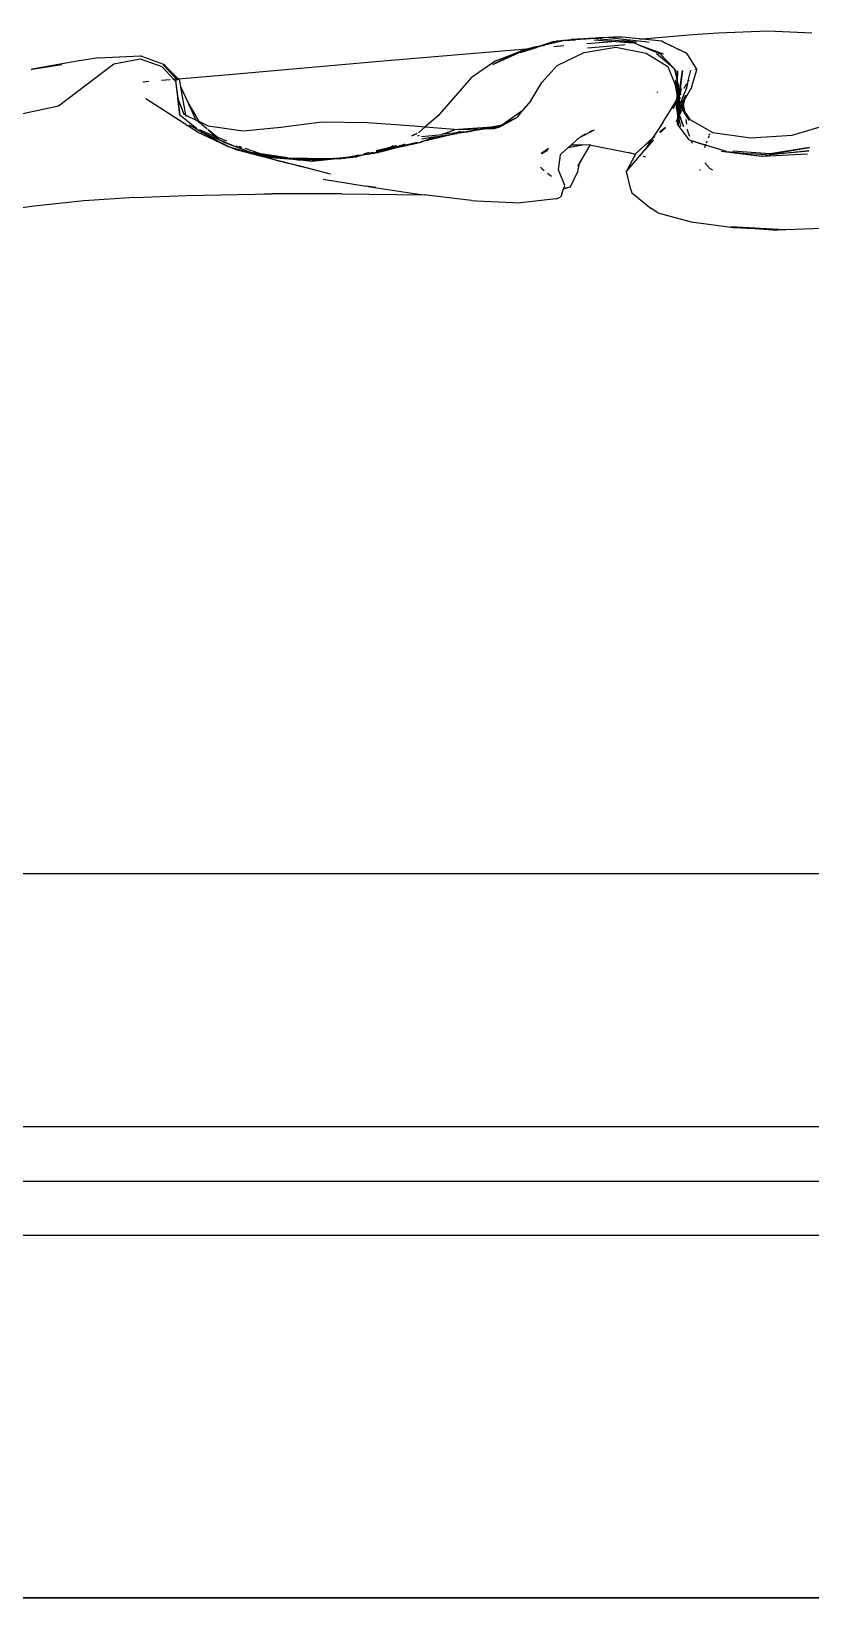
# Model space of a CAD drawing. Header units: millimetres. Extents: x -41292 to 298682, y -22072 to 33155.
# Drawn here: x 27894.8 to 28110.1, y -13589.4 to -13156.9 of the extents above; entities that cross this region are included whole.
import ezdxf

# ---------------------------------------------------------------- set-up
doc = ezdxf.new("R2010")
doc.units = ezdxf.units.MM
doc.layers.add('창호', color=4, linetype='Continuous')
doc.layers.add('틀', color=8, linetype='Continuous')

# ---------------------------------------------------------------- blocks, each defined once
blk = doc.blocks.new('rmfnasesx')
for p, q in [((55505.44, 2352.98), (55500.62, 2351.93)), ((55504.55, 2352.92), (55505.23, 2353.11)), ((55505.44, 2352.98), (55504.55, 2352.92)), ((55505.23, 2353.11), (55507.14, 2353.31)), ((55505.23, 2353.11), (55506.56, 2353.19)), ((55505.49, 2352.96), (55505.44, 2352.98)), ((55505.54, 2352.99), (55505.49, 2352.96)), ((55505.54, 2352.99), (55508.4, 2353.19)), ((55506.56, 2353.19), (55510.71, 2353.43)), ((55506.56, 2353.19), (55507.14, 2353.31)), ((55510.71, 2353.43), (55507.14, 2353.31)), ((55513.85, 2353.57), (55508.4, 2353.19)), ((55510.71, 2353.43), (55508.4, 2353.19)), ((55510.82, 2353.44), (55510.71, 2353.43)), ((55510.91, 2353.44), (55510.82, 2353.44)), ((55511.01, 2353.45), (55510.91, 2353.44)), ((55512.02, 2353.54), (55511.01, 2353.45)), ((55512.11, 2353.54), (55512.02, 2353.54)), ((55512.76, 2353.6), (55512.11, 2353.54)), ((55512.84, 2353.6), (55512.76, 2353.6)), ((55514.85, 2353.77), (55512.84, 2353.6)), ((55513.85, 2353.57), (55512.84, 2353.6)), ((55513.55, 2353.2), (55519.49, 2352.74)), ((55513.89, 2353.61), (55513.85, 2353.57)), ((55513.96, 2353.63), (55513.89, 2353.61)), ((55514.85, 2353.77), (55513.96, 2353.63)), ((55513.96, 2353.63), (55514.1, 2353.59)), ((55514.14, 2353.59), (55514.1, 2353.59)), ((55514.14, 2353.59), (55521.35, 2352.9)), ((55517.51, 2353.83), (55514.85, 2353.77)), ((55515.29, 2353.73), (55515.35, 2353.73)), ((55515.46, 2353.71), (55515.54, 2353.71)), ((55515.7, 2353.7), (55515.61, 2353.69)), ((55518.83, 2353.91), (55517.51, 2353.83)), ((55517.51, 2353.83), (55527.49, 2352.72)), ((55521.21, 2353.96), (55518.83, 2353.91)), ((55521.21, 2353.96), (55519.28, 2353.87)), ((55526.87, 2353.37), (55521.21, 2353.96)), ((55523.27, 2353.07), (55522.46, 2353)), ((55526.87, 2353.37), (55526.15, 2353.31)), ((55540.77, 2354.56), (55526.87, 2353.37)), ((55532.2, 2352.82), (55526.87, 2353.37)), ((55547.81, 2355.01), (55540.77, 2354.56)), ((55561.51, 2355.54), (55547.81, 2355.01)), ((55573.64, 2355.06), (55561.51, 2355.54)), ((55376.63, 2348.21), (55388.21, 2348.78)), ((55388.6, 2348.62), (55388.21, 2348.78)), ((55494.7, 2350.61), (55455.21, 2347.26)), ((55485.54, 2346.41), (55492.8, 2349.74)), ((55491.84, 2349.38), (55485.54, 2346.41)), ((55486.18, 2347.28), (55493.2, 2350.03)), ((55491.84, 2349.38), (55486.18, 2347.28)), ((55493.2, 2350.03), (55491.84, 2349.38)), ((55492.8, 2349.74), (55491.84, 2349.38)), ((55493.27, 2349.91), (55492.8, 2349.74)), ((55499.91, 2351.91), (55493.11, 2349.66)), ((55493.11, 2349.66), (55496.75, 2350.8)), ((55493.41, 2350.12), (55493.2, 2350.03)), ((55493.2, 2350.03), (55493.4, 2350.1)), ((55493.27, 2349.91), (55493.31, 2349.97)), ((55493.56, 2350.16), (55493.41, 2350.12)), ((55493.56, 2350.16), (55494.7, 2350.61)), ((55493.98, 2350.28), (55493.56, 2350.16)), ((55493.98, 2350.28), (55494.7, 2350.61)), ((55495.06, 2350.58), (55493.98, 2350.28)), ((55494.7, 2350.61), (55494.8, 2350.64)), ((55494.8, 2350.64), (55494.84, 2350.64)), ((55494.84, 2350.64), (55495.78, 2350.85)), ((55495.35, 2350.68), (55494.84, 2350.64)), ((55495.35, 2350.68), (55495.06, 2350.58)), ((55495.49, 2350.7), (55495.35, 2350.68)), ((55496.98, 2351.1), (55495.49, 2350.7)), ((55495.78, 2350.85), (55495.49, 2350.7)), ((55495.78, 2350.85), (55496.19, 2350.99)), ((55497.41, 2351.25), (55496.19, 2350.99)), ((55496.19, 2350.99), (55496.98, 2351.1)), ((55499.39, 2351.63), (55496.75, 2350.8)), ((55497.46, 2350.86), (55496.75, 2350.8)), ((55497.41, 2351.25), (55496.98, 2351.1)), ((55497.88, 2351.35), (55497.41, 2351.25)), ((55497.88, 2351.35), (55499.91, 2351.91)), ((55499.39, 2351.63), (55499.53, 2351.66)), ((55499.53, 2351.66), (55499.82, 2351.76)), ((55500.64, 2352.02), (55499.82, 2351.76)), ((55500.62, 2351.93), (55499.82, 2351.76)), ((55503.04, 2352.77), (55499.91, 2351.91)), ((55502.35, 2352.72), (55499.91, 2351.91)), ((55500.64, 2352.02), (55504.18, 2352.86)), ((55500.64, 2352.02), (55503.04, 2352.77)), ((55502.35, 2352.72), (55503.04, 2352.77)), ((55505.1, 2351.52), (55502.35, 2351.28)), ((55503.04, 2352.77), (55503.07, 2352.78)), ((55504.18, 2352.86), (55503.07, 2352.78)), ((55503.32, 2346.1), (55510.75, 2349.72)), ((55504.34, 2352.9), (55504.18, 2352.86)), ((55504.38, 2352.88), (55504.34, 2352.9)), ((55504.55, 2352.92), (55504.38, 2352.88)), ((55510.75, 2349.72), (55519.54, 2351.21)), ((55519.49, 2352.74), (55511.54, 2352.07)), ((55521.32, 2351.69), (55511.68, 2350.89)), ((55519.49, 2352.74), (55524.22, 2352.38)), ((55519.49, 2352.74), (55524.39, 2352.43)), ((55519.54, 2351.21), (55527.86, 2349.55)), ((55521.35, 2352.9), (55520.48, 2352.83)), ((55522.05, 2351.79), (55521.32, 2351.69)), ((55521.56, 2352.92), (55521.35, 2352.9)), ((55521.56, 2352.92), (55524.77, 2352.58)), ((55525.26, 2352.59), (55521.56, 2352.92)), ((55524.39, 2352.43), (55526.43, 2351.58)), ((55525.26, 2352.59), (55524.77, 2352.58)), ((55532.68, 2349.26), (55526.43, 2351.58)), ((55526.43, 2351.58), (55531.8, 2349.34)), ((55527.49, 2352.72), (55527.69, 2352.7)), ((55527.69, 2352.7), (55528.72, 2352.58)), ((55527.86, 2349.55), (55533.89, 2345.81)), ((55530.79, 2349.45), (55534.61, 2346.17)), ((55532.68, 2349.26), (55531.8, 2349.34)), ((55531.8, 2349.34), (55534.99, 2345.84)), ((55535.35, 2345.53), (55531.8, 2349.34)), ((55531.8, 2349.34), (55534.61, 2346.17)), ((55532.73, 2352.5), (55532.2, 2352.82)), ((55532.2, 2352.82), (55539.05, 2349.51)), ((55539.05, 2349.51), (55532.73, 2352.5)), ((55539.05, 2349.51), (55541.93, 2344.89)), ((55357.96, 2345.02), (55358.1, 2345.04)), ((55358.1, 2345.04), (55358.14, 2345.06)), ((55358.28, 2345.07), (55358.14, 2345.06)), ((55370.73, 2347.32), (55358.28, 2345.07)), ((55358.28, 2345.07), (55366.48, 2346.4)), ((55366.48, 2346.4), (55359.19, 2345.16)), ((55365.56, 2334.94), (55380.8, 2346.59)), ((55376.63, 2348.21), (55370.73, 2347.32)), ((55380.8, 2346.59), (55388.09, 2347.97)), ((55388.09, 2347.97), (55394.05, 2345.87)), ((55394.6, 2346.38), (55388.6, 2348.62)), ((55394.05, 2345.87), (55397.37, 2342.23)), ((55394.6, 2346.38), (55394.52, 2346.17)), ((55398.13, 2342.3), (55394.52, 2346.17)), ((55394.6, 2346.38), (55398.13, 2342.3)), ((55394.6, 2346.38), (55398.66, 2342.34)), ((55455.21, 2347.26), (55412.69, 2343.52)), ((55486.18, 2347.28), (55479.57, 2342.71)), ((55499.08, 2341.41), (55503.32, 2346.1)), ((55533.89, 2345.81), (55535.79, 2341.08)), ((55534.61, 2346.17), (55534.99, 2345.84)), ((55534.99, 2345.84), (55535.35, 2345.53)), ((55535.35, 2345.53), (55535.62, 2345.3)), ((55536.04, 2344.79), (55535.62, 2345.3)), ((55535.62, 2345.3), (55536.34, 2342.43)), ((55536.05, 2344.67), (55536.04, 2344.79)), ((55536.05, 2344.67), (55536.09, 2344.63)), ((55536.1, 2344.3), (55536.09, 2344.63)), ((55536.56, 2344.61), (55536.5, 2341.8)), ((55536.56, 2341.53), (55536.56, 2344.61)), ((55537.92, 2344.69), (55536.99, 2337.65)), ((55537.17, 2339.56), (55537.92, 2344.69)), ((55539.53, 2341.86), (55540.19, 2344.83)), ((55540.42, 2340.04), (55541.93, 2344.89)), ((55541.53, 2344.91), (55541.55, 2344.96)), ((55390.51, 2341.67), (55388.83, 2341.53)), ((55396.39, 2342.15), (55393.99, 2341.96)), ((55397.37, 2342.23), (55397.11, 2342.21)), ((55397.37, 2342.23), (55397.82, 2341.74)), ((55397.87, 2342.27), (55397.45, 2342.24)), ((55397.99, 2342.07), (55397.82, 2341.74)), ((55397.82, 2341.74), (55399.07, 2332.37)), ((55397.82, 2341.74), (55398.5, 2337.05)), ((55398.57, 2336.86), (55397.99, 2342.07)), ((55398.51, 2342.33), (55398.13, 2342.3)), ((55398.39, 2342.02), (55398.13, 2342.3)), ((55398.66, 2342.34), (55398.51, 2342.33)), ((55412.69, 2343.52), (55398.66, 2342.34)), ((55398.66, 2342.34), (55399.07, 2341.93)), ((55399.38, 2340.15), (55399.07, 2341.93)), ((55400.72, 2332.4), (55399.38, 2340.15)), ((55399.38, 2340.15), (55401.08, 2336.36)), ((55479.57, 2342.71), (55470.8, 2332.66)), ((55496.02, 2336.38), (55499.08, 2341.41)), ((55535.79, 2341.08), (55536.34, 2338.17)), ((55536, 2342.15), (55535.98, 2342.19)), ((55536, 2342.15), (55536.02, 2341.85)), ((55536.02, 2341.85), (55536.34, 2338.17)), ((55536.34, 2342.43), (55536.1, 2344.3)), ((55536.44, 2338.26), (55536.2, 2341.74)), ((55536.34, 2342.43), (55536.5, 2341.8)), ((55536.48, 2340.76), (55536.36, 2341.4)), ((55536.48, 2340.76), (55536.44, 2339.57)), ((55536.48, 2340.76), (55536.56, 2340.35)), ((55536.5, 2341.8), (55536.56, 2341.53)), ((55536.56, 2340.99), (55536.5, 2341.11)), ((55536.56, 2341.53), (55536.84, 2340.41)), ((55536.56, 2340.99), (55536.56, 2340.35)), ((55536.56, 2340.35), (55536.68, 2339.75)), ((55536.56, 2337.46), (55536.56, 2340.35)), ((55536.76, 2337.28), (55536.84, 2340.41)), ((55536.99, 2337.65), (55536.84, 2340.41)), ((55539.06, 2341.08), (55538.26, 2339.75)), ((55540.42, 2340.04), (55538.66, 2336.99)), ((55539.05, 2339.94), (55539.1, 2340.01)), ((55539.14, 2340.07), (55539.1, 2340.01)), ((55539.11, 2339.94), (55539.1, 2340.01)), ((55539.11, 2340.05), (55539.14, 2340.07)), ((55539.15, 2340.11), (55539.12, 2340.08)), ((55539.14, 2340.07), (55539.15, 2340.11)), ((55539.16, 2340.15), (55539.15, 2340.11)), ((55539.19, 2340.24), (55539.16, 2340.15)), ((55539.19, 2340.24), (55539.51, 2341.83)), ((55539.53, 2341.86), (55539.51, 2341.83)), ((55539.68, 2342.11), (55539.53, 2341.86)), ((55404.14, 2327.59), (55389.7, 2336.91)), ((55399.07, 2332.37), (55398.5, 2337.05)), ((55398.5, 2337.05), (55398.57, 2336.86)), ((55398.57, 2336.86), (55398.58, 2336.71)), ((55399.07, 2332.37), (55398.58, 2336.71)), ((55398.58, 2336.71), (55400.16, 2332.66)), ((55401.08, 2336.36), (55404.27, 2330.71)), ((55401.08, 2336.36), (55403.36, 2331.28)), ((55496.02, 2336.38), (55493.55, 2333.53)), ((55530.42, 2338.94), (55530.38, 2338.91)), ((55531.01, 2338.82), (55530.82, 2338.68)), ((55534.82, 2334.07), (55536.39, 2336.67)), ((55536.38, 2335.99), (55535.16, 2334.19)), ((55535.34, 2334.25), (55536.39, 2335.76)), ((55536.34, 2338.17), (55536.42, 2337.69)), ((55536.37, 2334.88), (55536.39, 2335.76)), ((55536.42, 2336.04), (55536.38, 2335.99)), ((55536.39, 2335.86), (55536.38, 2335.99)), ((55536.39, 2336.67), (55536.46, 2337.51)), ((55536.46, 2336.79), (55536.39, 2336.67)), ((55536.42, 2336.04), (55536.39, 2336.67)), ((55536.43, 2335.81), (55536.39, 2335.86)), ((55536.39, 2335.76), (55536.43, 2335.81)), ((55536.42, 2337.69), (55536.45, 2338.09)), ((55536.42, 2337.69), (55536.46, 2337.51)), ((55536.47, 2336.12), (55536.42, 2336.04)), ((55536.43, 2335.81), (55536.47, 2335.87)), ((55536.45, 2339.17), (55536.44, 2339.57)), ((55536.44, 2338.26), (55536.45, 2339.17)), ((55536.45, 2338.09), (55536.44, 2338.26)), ((55536.48, 2337.86), (55536.45, 2338.09)), ((55536.46, 2337.51), (55536.48, 2337.86)), ((55536.46, 2337.51), (55536.49, 2337.32)), ((55536.5, 2336.85), (55536.46, 2336.79)), ((55536.51, 2336.48), (55536.46, 2336.79)), ((55536.52, 2336.19), (55536.47, 2336.12)), ((55536.52, 2335.95), (55536.47, 2336.12)), ((55536.54, 2335.97), (55536.47, 2336.12)), ((55536.47, 2336.12), (55536.47, 2335.87)), ((55536.47, 2335.87), (55536.52, 2335.95)), ((55536.47, 2335.87), (55536.47, 2335.28)), ((55536.49, 2337.32), (55536.55, 2337.26)), ((55536.5, 2336.85), (55536.58, 2336.98)), ((55536.56, 2336.53), (55536.5, 2336.85)), ((55536.5, 2336.85), (55536.62, 2336.63)), ((55536.72, 2335.84), (55536.5, 2334.96)), ((55536.52, 2336.19), (55536.51, 2336.48)), ((55536.56, 2336.26), (55536.52, 2336.19)), ((55536.52, 2335.95), (55536.54, 2335.97)), ((55536.56, 2335.69), (55536.52, 2335.95)), ((55536.53, 2335.66), (55536.56, 2335.69)), ((55536.56, 2337.17), (55536.54, 2337.07)), ((55536.58, 2337.02), (55536.54, 2337.07)), ((55536.54, 2335.97), (55536.62, 2336.09)), ((55536.55, 2337.26), (55536.56, 2337.46)), ((55536.56, 2337.17), (55536.55, 2337.26)), ((55536.68, 2339.75), (55536.56, 2337.46)), ((55536.56, 2336.26), (55536.56, 2336.53)), ((55536.66, 2336.33), (55536.56, 2336.26)), ((55536.56, 2335.69), (55536.69, 2336.09)), ((55536.62, 2336.09), (55536.56, 2335.69)), ((55536.76, 2337.28), (55536.58, 2337.02)), ((55536.58, 2337.02), (55536.58, 2336.98)), ((55536.62, 2336.63), (55536.66, 2336.41)), ((55536.68, 2336.44), (55536.62, 2336.63)), ((55536.62, 2336.09), (55536.68, 2336.17)), ((55536.68, 2336.44), (55536.66, 2336.41)), ((55536.66, 2336.41), (55536.67, 2336.37)), ((55536.67, 2336.37), (55536.66, 2336.33)), ((55536.66, 2336.33), (55536.66, 2336.3)), ((55536.66, 2336.3), (55536.7, 2336.2)), ((55536.72, 2336.23), (55536.66, 2336.3)), ((55536.76, 2337.28), (55536.68, 2339.75)), ((55536.79, 2336.59), (55536.68, 2336.44)), ((55536.7, 2336.2), (55536.68, 2336.17)), ((55536.68, 2336.17), (55536.71, 2336.18)), ((55536.71, 2336.18), (55536.69, 2336.09)), ((55536.69, 2336.09), (55536.74, 2335.99)), ((55536.7, 2336.2), (55536.72, 2336.23)), ((55536.7, 2336.2), (55536.71, 2336.18)), ((55536.71, 2336.18), (55536.72, 2336.23)), ((55536.72, 2336.23), (55536.8, 2336.34)), ((55536.72, 2335.84), (55536.74, 2335.99)), ((55536.85, 2335.21), (55536.72, 2335.84)), ((55536.74, 2335.99), (55536.8, 2336.2)), ((55536.81, 2335.89), (55536.74, 2335.99)), ((55536.85, 2337.42), (55536.76, 2337.28)), ((55536.79, 2336.59), (55536.76, 2337.28)), ((55536.85, 2336.69), (55536.79, 2336.59)), ((55536.8, 2336.34), (55536.79, 2336.59)), ((55536.8, 2336.34), (55536.85, 2336.41)), ((55536.8, 2336.2), (55536.8, 2336.34)), ((55536.81, 2335.89), (55536.8, 2336.2)), ((55536.85, 2335.83), (55536.81, 2335.89)), ((55536.99, 2337.65), (55536.85, 2337.5)), ((55536.99, 2337.65), (55536.85, 2336.72)), ((55536.85, 2337.5), (55536.85, 2337.42)), ((55536.95, 2336.83), (55536.85, 2336.72)), ((55536.85, 2336.72), (55536.85, 2336.69)), ((55536.85, 2336.41), (55536.91, 2336.5)), ((55536.85, 2335.78), (55536.85, 2335.83)), ((55536.85, 2335.21), (55536.85, 2335.78)), ((55536.99, 2335.5), (55536.85, 2335.78)), ((55536.85, 2335.78), (55537.04, 2335.61)), ((55537.02, 2335.57), (55536.85, 2335.78)), ((55536.91, 2336.5), (55536.95, 2336.83)), ((55536.91, 2336.5), (55537.04, 2336.7)), ((55537.02, 2336.94), (55536.95, 2336.83)), ((55537.17, 2339.56), (55536.99, 2337.65)), ((55537.18, 2337.96), (55536.99, 2337.65)), ((55537.02, 2337.1), (55536.99, 2337.65)), ((55537.02, 2337.1), (55537.18, 2337.96)), ((55537.29, 2337.34), (55537.02, 2336.94)), ((55537.02, 2337.1), (55537.02, 2336.94)), ((55537.02, 2336.94), (55537.04, 2336.7)), ((55537.04, 2336.7), (55537.25, 2337.03)), ((55537.04, 2336.7), (55537.1, 2335.45)), ((55537.18, 2335.33), (55539.05, 2339.78)), ((55537.25, 2338.08), (55537.18, 2337.96)), ((55537.25, 2338.08), (55537.64, 2339.73)), ((55537.45, 2338.41), (55537.25, 2338.08)), ((55537.82, 2335.65), (55537.79, 2336.41)), ((55538, 2336.11), (55537.82, 2335.65)), ((55538.03, 2335.92), (55537.82, 2335.55)), ((55537.83, 2335.3), (55538.06, 2335.79)), ((55537.91, 2336.57), (55538, 2336.11)), ((55538.5, 2337.38), (55538, 2336.11)), ((55538, 2336.11), (55538.03, 2335.92)), ((55538.26, 2336.31), (55538.03, 2335.92)), ((55538.03, 2335.92), (55538.06, 2335.79)), ((55538.06, 2335.79), (55538.16, 2336.02)), ((55538.06, 2335.79), (55538.18, 2335.12)), ((55538.16, 2336.02), (55538.26, 2336.31)), ((55538.18, 2335.12), (55538.66, 2336.99)), ((55538.26, 2336.31), (55538.71, 2337.68)), ((55538.66, 2336.99), (55538.26, 2336.31)), ((55538.66, 2336.99), (55538.89, 2337.93)), ((55538.71, 2337.68), (55538.76, 2337.75)), ((55539.05, 2339.94), (55538.94, 2339.78)), ((55539.01, 2339.78), (55539.05, 2339.85)), ((55539.07, 2339.89), (55539.05, 2339.94)), ((55539.1, 2339.9), (55539.05, 2339.85)), ((55539.05, 2339.85), (55539.07, 2339.89)), ((55539.05, 2339.85), (55539.05, 2339.78)), ((55539.06, 2339.82), (55539.1, 2339.9)), ((55539.07, 2339.89), (55539.11, 2339.94)), ((55539.1, 2339.9), (55539.11, 2339.94)), ((55355.71, 2332.85), (55365.56, 2334.94)), ((55403.63, 2328.69), (55399.07, 2332.37)), ((55400.16, 2332.66), (55400.72, 2332.4)), ((55400.72, 2332.4), (55403.75, 2330.96)), ((55400.79, 2332.03), (55400.77, 2332.13)), ((55466.85, 2329.15), (55470.8, 2332.66)), ((55470.55, 2332.3), (55466.85, 2329.15)), ((55470.8, 2332.66), (55470.55, 2332.3)), ((55487.48, 2329.18), (55492.13, 2331.78)), ((55493.55, 2333.53), (55488.98, 2330.24)), ((55488.98, 2330.24), (55492.13, 2331.78)), ((55493.55, 2333.53), (55492.13, 2331.78)), ((55532.48, 2330.38), (55534.82, 2334.07)), ((55536.58, 2331.36), (55536.17, 2330.54)), ((55536.26, 2334.45), (55536.37, 2334.88)), ((55536.26, 2334.45), (55536.36, 2334.33)), ((55536.26, 2334.45), (55536.61, 2331.47)), ((55536.66, 2333), (55536.26, 2334.45)), ((55536.36, 2334.33), (55536.37, 2334.88)), ((55536.41, 2334.5), (55536.36, 2334.33)), ((55536.36, 2334.33), (55536.48, 2334.32)), ((55536.36, 2334.33), (55536.67, 2333.46)), ((55536.66, 2333), (55536.36, 2334.33)), ((55536.37, 2334.88), (55536.44, 2334.92)), ((55536.42, 2334.58), (55536.41, 2334.5)), ((55536.48, 2334.32), (55536.41, 2334.5)), ((55536.46, 2334.75), (55536.42, 2334.58)), ((55536.48, 2334.84), (55536.43, 2334.79)), ((55536.43, 2334.79), (55536.46, 2334.75)), ((55536.44, 2335.03), (55536.48, 2335.12)), ((55536.46, 2334.99), (55536.44, 2335.03)), ((55536.46, 2334.99), (55536.44, 2334.92)), ((55536.44, 2334.92), (55536.48, 2334.84)), ((55536.45, 2335.21), (55536.47, 2335.28)), ((55536.45, 2335.18), (55536.45, 2335.21)), ((55536.48, 2335.12), (55536.45, 2335.18)), ((55536.5, 2334.96), (55536.46, 2334.99)), ((55536.46, 2334.75), (55536.48, 2334.32)), ((55536.56, 2334.23), (55536.46, 2334.75)), ((55536.47, 2335.28), (55536.52, 2335.38)), ((55536.48, 2334.84), (55536.5, 2334.96)), ((55536.48, 2334.32), (55536.5, 2334.27)), ((55536.5, 2334.27), (55536.56, 2334.23)), ((55536.5, 2334.27), (55536.68, 2333.73)), ((55536.52, 2335.42), (55536.53, 2335.47)), ((55536.52, 2335.38), (55536.52, 2335.42)), ((55536.56, 2335.61), (55536.53, 2335.66)), ((55536.53, 2335.5), (55536.55, 2335.57)), ((55536.53, 2335.47), (55536.53, 2335.5)), ((55536.55, 2335.57), (55536.56, 2335.61)), ((55536.68, 2333.86), (55536.56, 2334.23)), ((55536.61, 2331.47), (55536.58, 2331.4)), ((55536.58, 2331.4), (55536.58, 2331.36)), ((55536.6, 2331.18), (55536.58, 2331.36)), ((55536.61, 2331.47), (55536.64, 2332.54)), ((55536.75, 2331.69), (55536.61, 2331.47)), ((55536.64, 2332.54), (55536.65, 2332.8)), ((55536.64, 2332.54), (55536.7, 2332.61)), ((55536.65, 2332.8), (55536.66, 2333)), ((55536.7, 2332.73), (55536.65, 2332.8)), ((55536.66, 2333), (55536.67, 2333.46)), ((55536.67, 2333.46), (55536.68, 2333.73)), ((55536.67, 2333.46), (55536.73, 2333.28)), ((55536.68, 2333.86), (55536.72, 2334.92)), ((55536.68, 2333.73), (55536.68, 2333.86)), ((55536.73, 2333.72), (55536.68, 2333.86)), ((55536.68, 2333.73), (55536.73, 2333.57)), ((55536.7, 2332.73), (55536.74, 2332.76)), ((55536.74, 2332.63), (55536.7, 2332.73)), ((55536.74, 2332.66), (55536.7, 2332.73)), ((55536.7, 2332.61), (55536.74, 2332.66)), ((55536.7, 2332.61), (55536.74, 2332.63)), ((55536.74, 2332.42), (55536.7, 2332.61)), ((55536.72, 2334.92), (55536.8, 2335.1)), ((55536.73, 2333.72), (55536.72, 2334.92)), ((55536.73, 2333.57), (55536.73, 2333.72)), ((55536.73, 2333.57), (55536.87, 2333.28)), ((55536.73, 2333.28), (55536.73, 2333.57)), ((55536.74, 2332.76), (55536.73, 2333.28)), ((55536.87, 2332.9), (55536.73, 2333.28)), ((55536.74, 2332.76), (55536.87, 2332.9)), ((55536.74, 2332.63), (55536.86, 2332.79)), ((55536.84, 2332.18), (55536.74, 2332.63)), ((55536.74, 2332.42), (55536.74, 2332.63)), ((55536.75, 2331.77), (55536.74, 2332.42)), ((55536.84, 2332.18), (55536.74, 2332.42)), ((55536.83, 2331.85), (55536.75, 2331.77)), ((55536.75, 2331.69), (55536.75, 2331.77)), ((55536.76, 2330.99), (55536.75, 2331.69)), ((55536.85, 2335.21), (55536.8, 2335.1)), ((55536.86, 2334.63), (55536.8, 2335.1)), ((55536.83, 2331.85), (55536.82, 2331.32)), ((55536.9, 2331.76), (55536.82, 2331.32)), ((55536.86, 2331.91), (55536.83, 2331.85)), ((55536.86, 2332.79), (55536.84, 2332.18)), ((55536.84, 2332.02), (55536.84, 2332.18)), ((55536.89, 2331.96), (55536.84, 2332.02)), ((55536.84, 2332.02), (55536.84, 2331.96)), ((55536.84, 2331.96), (55536.86, 2331.91)), ((55536.85, 2335.21), (55536.99, 2335.5)), ((55536.86, 2334.63), (55536.91, 2334.67)), ((55536.86, 2332.79), (55536.89, 2332.83)), ((55536.86, 2331.91), (55536.89, 2331.96)), ((55536.92, 2331.84), (55536.86, 2331.91)), ((55536.91, 2334.67), (55536.87, 2333.28)), ((55536.89, 2333.25), (55536.87, 2333.28)), ((55536.87, 2333.16), (55536.89, 2333.25)), ((55536.93, 2332.96), (55536.87, 2333.16)), ((55536.87, 2333.16), (55536.87, 2332.9)), ((55536.87, 2332.9), (55536.93, 2332.96)), ((55536.87, 2332.9), (55536.89, 2332.83)), ((55537, 2332.31), (55536.87, 2332.04)), ((55536.87, 2332.04), (55536.89, 2331.96)), ((55536.89, 2333.25), (55537.37, 2334.31)), ((55536.89, 2332.83), (55536.98, 2332.93)), ((55536.89, 2332.83), (55537.03, 2332.45)), ((55536.89, 2331.96), (55536.97, 2332.12)), ((55536.9, 2331.76), (55536.92, 2331.84)), ((55537.5, 2329.25), (55536.9, 2331.76)), ((55536.91, 2334.67), (55537.11, 2335.27)), ((55536.91, 2334.67), (55537.14, 2335.23)), ((55536.97, 2332.12), (55536.92, 2331.84)), ((55536.93, 2332.96), (55537.17, 2333.2)), ((55536.98, 2332.93), (55536.93, 2332.96)), ((55536.97, 2332.12), (55537.07, 2332.33)), ((55537, 2332.31), (55536.97, 2332.12)), ((55536.98, 2332.93), (55537.15, 2333.12)), ((55537.07, 2332.67), (55536.98, 2332.93)), ((55536.99, 2335.5), (55537.02, 2335.57)), ((55537.11, 2335.27), (55536.99, 2335.5)), ((55537.05, 2332.4), (55537, 2332.31)), ((55537.02, 2335.57), (55537.04, 2335.61)), ((55537.02, 2335.57), (55537.1, 2335.45)), ((55537.05, 2332.6), (55537.03, 2332.45)), ((55537.09, 2332.49), (55537.03, 2332.45)), ((55537.03, 2332.45), (55537.05, 2332.4)), ((55537.05, 2332.6), (55537.07, 2332.67)), ((55537.11, 2332.54), (55537.05, 2332.6)), ((55537.05, 2332.4), (55537.07, 2332.33)), ((55537.15, 2333.12), (55537.07, 2332.67)), ((55537.07, 2332.33), (55537.12, 2332.41)), ((55537.07, 2332.33), (55538.18, 2329.22)), ((55537.09, 2332.49), (55537.11, 2332.54)), ((55537.14, 2332.45), (55537.09, 2332.49)), ((55537.1, 2335.45), (55537.1, 2335.4)), ((55537.1, 2335.4), (55537.11, 2335.27)), ((55537.1, 2335.4), (55537.18, 2335.33)), ((55537.14, 2335.23), (55537.11, 2335.27)), ((55537.65, 2333.68), (55537.11, 2332.54)), ((55537.12, 2332.41), (55537.14, 2332.45)), ((55538.18, 2329.22), (55537.12, 2332.41)), ((55537.14, 2335.23), (55537.18, 2335.33)), ((55537.45, 2334.73), (55537.14, 2335.23)), ((55537.14, 2332.45), (55537.77, 2333.7)), ((55537.15, 2333.12), (55537.17, 2333.2)), ((55537.39, 2334.6), (55537.16, 2334.03)), ((55537.37, 2334.31), (55537.17, 2333.2)), ((55537.17, 2333.2), (55537.65, 2333.68)), ((55537.18, 2335.33), (55537.48, 2334.88)), ((55537.47, 2334.81), (55537.18, 2335.33)), ((55537.37, 2334.31), (55537.45, 2334.47)), ((55537.42, 2334.54), (55537.45, 2334.47)), ((55537.47, 2334.81), (55537.45, 2334.73)), ((55537.52, 2334.62), (55537.45, 2334.73)), ((55537.48, 2334.88), (55537.47, 2334.81)), ((55537.5, 2335.01), (55537.48, 2334.88)), ((55537.48, 2334.88), (55537.57, 2334.74)), ((55537.5, 2335.01), (55537.82, 2335.55)), ((55537.52, 2334.62), (55537.57, 2334.74)), ((55537.85, 2334.1), (55537.52, 2334.62)), ((55537.57, 2334.74), (55537.83, 2335.3)), ((55537.57, 2334.74), (55537.86, 2334.31)), ((55537.65, 2333.68), (55537.74, 2333.77)), ((55537.71, 2333.82), (55537.74, 2333.77)), ((55537.82, 2335.55), (55537.82, 2335.65)), ((55537.83, 2335.3), (55537.82, 2335.55)), ((55537.86, 2334.31), (55537.83, 2335.3)), ((55537.86, 2334.16), (55537.85, 2334.1)), ((55537.85, 2334.1), (55537.9, 2334.02)), ((55537.86, 2334.16), (55537.86, 2334.31)), ((55537.86, 2334.31), (55537.91, 2334.24)), ((55537.91, 2334.24), (55537.86, 2334.16)), ((55537.9, 2334.02), (55537.94, 2334.19)), ((55538.51, 2333.1), (55537.9, 2334.02)), ((55538.01, 2334.45), (55537.91, 2334.24)), ((55537.91, 2334.24), (55537.94, 2334.19)), ((55537.94, 2334.19), (55538.01, 2334.45)), ((55537.94, 2334.19), (55538.45, 2333.47)), ((55538.01, 2334.45), (55538.18, 2335.12)), ((55538.22, 2334.9), (55538.01, 2334.45)), ((55538.18, 2335.12), (55538.22, 2334.9)), ((55538.22, 2334.9), (55538.45, 2333.47)), ((55538.45, 2333.47), (55538.46, 2333.41)), ((55538.46, 2333.41), (55539.94, 2331.18)), ((55538.51, 2333.1), (55538.46, 2333.41)), ((55538.52, 2333.03), (55538.51, 2333.1)), ((55539.84, 2330.92), (55538.52, 2333.03)), ((55401.64, 2329.71), (55401.76, 2329.61)), ((55401.76, 2329.61), (55402.79, 2329.04)), ((55403, 2328.96), (55402.79, 2329.04)), ((55403, 2328.96), (55403.16, 2328.84)), ((55403.2, 2328.87), (55403.29, 2328.77)), ((55403.29, 2328.77), (55403.91, 2328.46)), ((55403.63, 2328.69), (55403.29, 2328.77)), ((55403.36, 2331.28), (55403.75, 2330.96)), ((55403.38, 2328.67), (55404.22, 2328.22)), ((55403.91, 2328.46), (55403.63, 2328.69)), ((55403.75, 2330.96), (55404.27, 2330.71)), ((55403.91, 2328.46), (55404.22, 2328.22)), ((55404.07, 2330.69), (55404.47, 2330.36)), ((55411.93, 2323.88), (55404.14, 2327.59)), ((55410.66, 2324.59), (55404.14, 2327.59)), ((55404.4, 2328.1), (55404.22, 2328.22)), ((55404.26, 2328.24), (55404.48, 2328.15)), ((55404.27, 2330.71), (55406.89, 2329.46)), ((55404.29, 2328.25), (55404.48, 2328.15)), ((55404.32, 2328.27), (55404.48, 2328.15)), ((55404.35, 2330.57), (55404.47, 2330.36)), ((55404.81, 2327.89), (55404.4, 2328.1)), ((55409.18, 2326.36), (55404.45, 2328.35)), ((55406.48, 2328.65), (55404.47, 2330.36)), ((55404.48, 2328.15), (55404.59, 2328.06)), ((55404.59, 2328.06), (55406.13, 2327.23)), ((55404.59, 2328.06), (55404.81, 2327.89)), ((55404.81, 2327.89), (55404.92, 2327.81)), ((55404.92, 2327.81), (55405.28, 2327.53)), ((55404.92, 2327.81), (55405.65, 2327.4)), ((55405.65, 2327.4), (55405.28, 2327.53)), ((55405.65, 2327.4), (55405.85, 2327.33)), ((55405.85, 2327.29), (55405.65, 2327.4)), ((55405.85, 2327.29), (55406.19, 2327.14)), ((55406.13, 2327.23), (55405.85, 2327.29)), ((55406.13, 2327.23), (55406.19, 2327.21)), ((55406.63, 2326.96), (55406.19, 2327.21)), ((55406.19, 2327.14), (55411.04, 2324.52)), ((55406.19, 2327.14), (55410.66, 2324.59)), ((55406.57, 2328.62), (55406.48, 2328.65)), ((55406.77, 2328.4), (55406.9, 2328.34)), ((55406.89, 2329.46), (55416.52, 2328.07)), ((55409.39, 2326.28), (55406.9, 2328.34)), ((55406.9, 2328.34), (55409.18, 2326.36)), ((55416.52, 2328.07), (55426.92, 2329.1)), ((55426.92, 2329.1), (55438.32, 2330.54)), ((55438.32, 2330.54), (55450.95, 2330.38)), ((55450.95, 2330.38), (55463.84, 2329.4)), ((55463.16, 2326.64), (55464.56, 2327.37)), ((55464.56, 2327.37), (55463.19, 2326.64)), ((55463.84, 2329.4), (55466.8, 2329.16)), ((55465.07, 2327.64), (55465.03, 2327.61)), ((55466.8, 2329.16), (55465.07, 2327.64)), ((55465.81, 2326.52), (55471.6, 2327.09)), ((55466.8, 2329.16), (55466.85, 2329.15)), ((55466.85, 2329.15), (55476.01, 2328.4)), ((55475.62, 2327.34), (55467.43, 2325.42)), ((55471.6, 2327.09), (55471.63, 2327.11)), ((55471.63, 2327.11), (55471.66, 2327.11)), ((55471.66, 2327.11), (55475.16, 2328.39)), ((55474.64, 2327.39), (55471.66, 2327.11)), ((55472.69, 2326.88), (55475.62, 2327.34)), ((55474.71, 2327.4), (55474.64, 2327.39)), ((55474.71, 2327.4), (55474.78, 2327.43)), ((55474.78, 2327.43), (55474.85, 2327.44)), ((55474.85, 2327.44), (55476.68, 2327.94)), ((55476.13, 2327.54), (55474.85, 2327.44)), ((55478.12, 2327.74), (55475.62, 2327.34)), ((55483.96, 2328.94), (55476.01, 2328.4)), ((55476.01, 2328.4), (55482.12, 2328.61)), ((55476.13, 2327.54), (55476.55, 2327.61)), ((55476.55, 2327.61), (55476.72, 2327.6)), ((55476.95, 2327.65), (55476.72, 2327.6)), ((55477.37, 2327.75), (55476.95, 2327.65)), ((55478.12, 2327.74), (55476.95, 2327.65)), ((55478.12, 2327.74), (55478.52, 2327.81)), ((55478.16, 2327.9), (55482.12, 2328.61)), ((55478.16, 2327.9), (55480.78, 2328.26)), ((55478.52, 2327.81), (55480.78, 2328.26)), ((55480.78, 2328.26), (55483.73, 2328.67)), ((55480.78, 2328.26), (55482.68, 2328.63)), ((55482.12, 2328.61), (55483.96, 2328.94)), ((55482.12, 2328.61), (55482.68, 2328.63)), ((55482.68, 2328.63), (55484.47, 2328.98)), ((55482.68, 2328.63), (55483.73, 2328.67)), ((55483.73, 2328.67), (55486.59, 2329.06)), ((55483.73, 2328.67), (55485.94, 2328.74)), ((55483.96, 2328.94), (55487.72, 2329.62)), ((55484.47, 2328.98), (55483.96, 2328.94)), ((55484.47, 2328.98), (55487.72, 2329.62)), ((55486.74, 2329.13), (55484.47, 2328.98)), ((55485.94, 2328.74), (55487.48, 2329.18)), ((55485.94, 2328.74), (55486.59, 2329.06)), ((55486.59, 2329.06), (55487.48, 2329.18)), ((55486.59, 2329.06), (55486.74, 2329.13)), ((55486.74, 2329.13), (55487.72, 2329.62)), ((55487.48, 2329.18), (55486.74, 2329.13)), ((55488.21, 2329.71), (55487.48, 2329.18)), ((55487.72, 2329.62), (55487.74, 2329.63)), ((55487.74, 2329.63), (55488.87, 2330.18)), ((55487.74, 2329.63), (55488.21, 2329.71)), ((55488.27, 2329.72), (55488.21, 2329.71)), ((55488.87, 2330.18), (55488.27, 2329.72)), ((55488.98, 2330.24), (55488.87, 2330.18)), ((55513.48, 2328.25), (55509.75, 2326.27)), ((55511.1, 2327.18), (55510.06, 2326.48)), ((55513.48, 2328.25), (55512.14, 2327.82)), ((55530.78, 2327.72), (55529.66, 2326.05)), ((55532.48, 2330.38), (55530.78, 2327.72)), ((55531.66, 2327.53), (55533.25, 2328.92)), ((55531.72, 2327.75), (55531.71, 2327.71)), ((55531.72, 2327.75), (55531.8, 2327.8)), ((55533.24, 2328.95), (55531.8, 2327.8)), ((55532.37, 2329.99), (55532.4, 2330.11)), ((55532.52, 2330.3), (55532.4, 2330.11)), ((55532.4, 2330.11), (55532.55, 2330.25)), ((55536.56, 2329.93), (55536.6, 2331.18)), ((55536.67, 2330.52), (55536.56, 2329.93)), ((55536.77, 2329.54), (55536.56, 2329.93)), ((55536.56, 2329.93), (55536.77, 2329.63)), ((55536.6, 2331.18), (55536.67, 2330.52)), ((55536.76, 2330.99), (55536.67, 2330.52)), ((55536.67, 2330.52), (55536.77, 2329.63)), ((55536.82, 2331.32), (55536.76, 2330.99)), ((55536.77, 2329.63), (55536.76, 2330.99)), ((55536.82, 2331.32), (55536.77, 2329.63)), ((55536.77, 2329.63), (55537, 2329.32)), ((55536.77, 2329.54), (55536.77, 2329.63)), ((55536.77, 2329.54), (55539.72, 2325.56)), ((55538.81, 2331.2), (55539.02, 2329.86)), ((55539.23, 2328.54), (55539.29, 2328.13)), ((55539.96, 2326.46), (55539.29, 2328.13)), ((55539.94, 2331.18), (55546.29, 2327.59)), ((55545.43, 2327.21), (55545.25, 2326.73)), ((55546.29, 2327.59), (55556.74, 2326.16)), ((55568.24, 2326.89), (55577.78, 2329.76)), ((55406.63, 2326.96), (55406.7, 2326.93)), ((55406.7, 2326.93), (55407.86, 2326.29)), ((55410.57, 2325.3), (55406.7, 2326.93)), ((55409.06, 2326.21), (55408.67, 2326.39)), ((55409.26, 2326.14), (55409.06, 2326.21)), ((55409.18, 2326.36), (55409.58, 2326.03)), ((55409.39, 2326.28), (55409.18, 2326.36)), ((55409.58, 2326.03), (55409.26, 2326.14)), ((55412.02, 2325.18), (55409.39, 2326.28)), ((55409.78, 2325.96), (55409.39, 2326.28)), ((55409.58, 2326.03), (55409.61, 2326.02)), ((55410.82, 2325.09), (55410.57, 2325.3)), ((55413.46, 2324.09), (55410.57, 2325.3)), ((55410.66, 2324.59), (55411.93, 2323.88)), ((55411.42, 2324.25), (55410.66, 2324.59)), ((55410.82, 2325.09), (55413.46, 2324.09)), ((55411.42, 2324.25), (55411.04, 2324.52)), ((55411.93, 2323.88), (55411.42, 2324.25)), ((55412.66, 2323.68), (55411.42, 2324.25)), ((55414.21, 2322.96), (55411.93, 2323.88)), ((55411.93, 2323.88), (55412.66, 2323.68)), ((55412.7, 2323.66), (55412.66, 2323.68)), ((55414.21, 2322.96), (55412.7, 2323.66)), ((55412.7, 2323.66), (55419.92, 2321.62)), ((55413.97, 2323.87), (55413.46, 2324.09)), ((55414.03, 2323.87), (55413.97, 2323.87)), ((55417.94, 2322.38), (55414.03, 2323.87)), ((55427, 2319.56), (55414.21, 2322.96)), ((55414.21, 2322.96), (55420.49, 2321.37)), ((55414.21, 2322.96), (55419.92, 2321.62)), ((55414.63, 2323.83), (55414.59, 2323.83)), ((55414.81, 2323.73), (55414.63, 2323.83)), ((55414.81, 2323.73), (55414.86, 2323.73)), ((55415.07, 2323.63), (55415.02, 2323.64)), ((55415.07, 2323.63), (55417.94, 2322.38)), ((55416.22, 2323.5), (55415.44, 2323.77)), ((55421.33, 2321.72), (55417.12, 2323.18)), ((55456.84, 2323.35), (55453.28, 2322.52)), ((55454.68, 2322.77), (55453.32, 2322.48)), ((55453.34, 2322.45), (55454.68, 2322.77)), ((55454.68, 2322.77), (55453.39, 2322.4)), ((55454.68, 2322.77), (55454.89, 2322.81)), ((55460.29, 2323.71), (55454.73, 2322.25)), ((55456.92, 2322.96), (55454.73, 2322.25)), ((55454.89, 2322.81), (55454.94, 2322.84)), ((55454.94, 2322.84), (55455.14, 2322.88)), ((55456.84, 2323.35), (55455.14, 2322.88)), ((55455.14, 2322.88), (55456.54, 2323.2)), ((55455.32, 2322.51), (55456.36, 2322.84)), ((55455.72, 2322.73), (55455.61, 2322.67)), ((55456.54, 2323.2), (55455.72, 2322.73)), ((55455.8, 2322.72), (55455.72, 2322.73)), ((55456, 2322.8), (55455.8, 2322.72)), ((55458.07, 2323.69), (55456, 2322.8)), ((55456.95, 2323.03), (55456, 2322.8)), ((55456, 2322.8), (55456.36, 2322.84)), ((55456.36, 2322.84), (55456.95, 2323.03)), ((55456.36, 2322.84), (55456.92, 2322.96)), ((55456.84, 2323.35), (55456.54, 2323.2)), ((55456.97, 2323.42), (55456.84, 2323.35)), ((55456.92, 2322.96), (55460.29, 2323.71)), ((55457.57, 2323.17), (55456.92, 2322.96)), ((55456.95, 2323.03), (55461.05, 2324.33)), ((55457.57, 2323.17), (55456.95, 2323.03)), ((55457.03, 2323.4), (55456.97, 2323.42)), ((55457.07, 2323.42), (55457.03, 2323.4)), ((55457.21, 2323.48), (55457.07, 2323.42)), ((55457.26, 2323.49), (55457.21, 2323.48)), ((55457.26, 2323.49), (55458.36, 2323.94)), ((55457.98, 2323.89), (55457.26, 2323.49)), ((55457.26, 2323.49), (55457.83, 2323.87)), ((55458.07, 2323.69), (55457.26, 2323.49)), ((55464.64, 2324.85), (55457.57, 2323.17)), ((55461.05, 2324.33), (55457.57, 2323.17)), ((55458.1, 2323.7), (55458.07, 2323.69)), ((55458.31, 2323.75), (55458.1, 2323.7)), ((55458.82, 2324.01), (55458.31, 2323.75)), ((55460.32, 2323.71), (55460.29, 2323.71)), ((55464.64, 2324.85), (55460.32, 2323.71)), ((55460.32, 2323.71), (55465.38, 2324.83)), ((55461.2, 2324.36), (55461.05, 2324.33)), ((55464.71, 2324.87), (55464.64, 2324.85)), ((55465.14, 2326.73), (55464.76, 2326.57)), ((55465.38, 2324.83), (55465.51, 2324.9)), ((55465.51, 2324.9), (55465.75, 2324.96)), ((55466.08, 2325.1), (55465.62, 2325)), ((55466.08, 2325.1), (55465.75, 2324.96)), ((55469.64, 2326.39), (55465.89, 2325.8)), ((55466.24, 2325.14), (55466.08, 2325.1)), ((55466.43, 2325.21), (55466.24, 2325.14)), ((55469.64, 2326.39), (55466.43, 2325.21)), ((55467.43, 2325.42), (55466.43, 2325.21)), ((55472.69, 2326.88), (55467.43, 2325.42)), ((55469.64, 2326.39), (55472.69, 2326.88)), ((55498.91, 2321.88), (55500.94, 2323.15)), ((55500.94, 2323.15), (55499.65, 2322.24)), ((55499.65, 2322.24), (55500.68, 2322.73)), ((55506.35, 2323.43), (55504.27, 2321.52)), ((55506.35, 2323.43), (55507.23, 2324.24)), ((55506.35, 2323.43), (55510.33, 2324.18)), ((55509, 2325.87), (55507.23, 2324.24)), ((55507.23, 2324.24), (55510.33, 2324.18)), ((55509.65, 2326.19), (55509, 2325.87)), ((55509.43, 2319.01), (55512.45, 2324.14)), ((55509.75, 2326.27), (55509.65, 2326.19)), ((55510.06, 2326.48), (55509.75, 2326.27)), ((55512.45, 2324.14), (55510.33, 2324.18)), ((55512.67, 2324.14), (55512.45, 2324.14)), ((55512.67, 2324.14), (55522.89, 2322.1)), ((55522.44, 2316.79), (55527.57, 2322.9)), ((55529.66, 2326.05), (55525.08, 2321.8)), ((55525.08, 2321.8), (55529.41, 2325.67)), ((55529.84, 2325.5), (55527.54, 2322.79)), ((55529.41, 2325.67), (55527.57, 2322.9)), ((55529.84, 2325.5), (55527.57, 2322.9)), ((55529.41, 2325.67), (55530.22, 2326.39)), ((55529.66, 2326.05), (55529.41, 2325.67)), ((55530.15, 2326.5), (55529.66, 2326.05)), ((55529.87, 2325.57), (55529.84, 2325.5)), ((55530.32, 2326.63), (55530.15, 2326.5)), ((55540.43, 2325.31), (55539.72, 2325.56)), ((55540.73, 2324.55), (55540.43, 2325.31)), ((55541.41, 2325.06), (55540.43, 2325.31)), ((55544.26, 2324.14), (55540.43, 2325.31)), ((55541.41, 2325.06), (55544.26, 2324.14)), ((55544.2, 2323.98), (55543.98, 2323.41)), ((55544.36, 2324.4), (55544.26, 2324.14)), ((55550.04, 2322.33), (55544.26, 2324.14)), ((55544.67, 2325.23), (55544.47, 2324.69)), ((55545.19, 2326.58), (55544.98, 2326.03)), ((55556.74, 2326.16), (55568.24, 2326.89)), ((55573.05, 2323.44), (55562.19, 2321.73)), ((55562.74, 2321.69), (55573.05, 2323.44)), ((55417.98, 2322.36), (55417.94, 2322.38)), ((55418.51, 2322.13), (55417.98, 2322.36)), ((55418.64, 2322.11), (55418.51, 2322.13)), ((55419.92, 2321.62), (55418.64, 2322.11)), ((55421.33, 2321.72), (55418.64, 2322.11)), ((55419.92, 2321.62), (55419.96, 2321.61)), ((55420.01, 2321.59), (55419.96, 2321.61)), ((55420.29, 2321.48), (55420.01, 2321.59)), ((55422.64, 2321.27), (55420.01, 2321.59)), ((55420.29, 2321.48), (55420.49, 2321.37)), ((55420.49, 2321.37), (55420.75, 2321.31)), ((55420.75, 2321.31), (55420.87, 2321.26)), ((55420.87, 2321.26), (55421.36, 2321.21)), ((55421.48, 2321.67), (55421.33, 2321.72)), ((55421.36, 2321.21), (55421.49, 2321.12)), ((55421.36, 2321.21), (55423.48, 2320.97)), ((55428.78, 2320.63), (55421.48, 2321.67)), ((55430.41, 2320.24), (55421.48, 2321.67)), ((55421.49, 2321.12), (55421.59, 2321.09)), ((55421.59, 2321.09), (55421.93, 2321.01)), ((55421.93, 2321.01), (55422.13, 2320.95)), ((55422.13, 2320.95), (55422.42, 2320.86)), ((55422.42, 2320.86), (55422.59, 2320.86)), ((55422.59, 2320.86), (55424.24, 2320.71)), ((55422.59, 2320.86), (55422.71, 2320.79)), ((55422.67, 2321.25), (55422.64, 2321.27)), ((55430.41, 2320.24), (55422.67, 2321.25)), ((55422.71, 2320.79), (55423.15, 2320.69)), ((55423.26, 2320.63), (55423.15, 2320.69)), ((55423.26, 2320.63), (55423.57, 2320.57)), ((55424.24, 2320.71), (55423.48, 2320.97)), ((55423.48, 2320.97), (55430.41, 2320.24)), ((55423.57, 2320.57), (55427, 2319.56)), ((55424.24, 2320.71), (55430.41, 2320.24)), ((55427.18, 2319.55), (55427, 2319.56)), ((55427.87, 2319.36), (55427.18, 2319.55)), ((55427.66, 2319.52), (55427.71, 2319.52)), ((55427.71, 2319.52), (55432.3, 2318.33)), ((55428.64, 2319.18), (55427.71, 2319.52)), ((55428.64, 2319.18), (55427.87, 2319.36)), ((55429.13, 2319.01), (55428.64, 2319.18)), ((55432.3, 2318.33), (55428.64, 2319.18)), ((55428.78, 2320.63), (55430.41, 2320.24)), ((55428.78, 2320.63), (55440.22, 2320.38)), ((55432.3, 2318.33), (55429.13, 2319.01)), ((55440.65, 2316.11), (55429.13, 2319.01)), ((55430.41, 2320.24), (55430.51, 2320.26)), ((55430.51, 2320.26), (55439.65, 2320.34)), ((55430.51, 2320.26), (55431.14, 2320.16)), ((55431.14, 2320.16), (55431.53, 2320.08)), ((55431.78, 2320.06), (55431.53, 2320.08)), ((55431.78, 2320.06), (55431.92, 2320.04)), ((55431.92, 2320.04), (55432.16, 2320.05)), ((55432.16, 2320.05), (55437.97, 2320.24)), ((55432.16, 2320.05), (55433.2, 2319.94)), ((55433.2, 2319.94), (55440.46, 2320.32)), ((55433.2, 2319.94), (55437.97, 2320.24)), ((55433.2, 2319.94), (55435.59, 2319.69)), ((55443.26, 2320.41), (55435.59, 2319.69)), ((55435.59, 2319.69), (55442.44, 2320.39)), ((55437.97, 2320.24), (55439.65, 2320.34)), ((55437.97, 2320.24), (55440.46, 2320.32)), ((55439.65, 2320.34), (55440.22, 2320.38)), ((55440.22, 2320.38), (55440.56, 2320.4)), ((55440.46, 2320.32), (55440.72, 2320.39)), ((55440.56, 2320.4), (55440.72, 2320.39)), ((55440.72, 2320.39), (55441.22, 2320.44)), ((55441.22, 2320.44), (55441.42, 2320.41)), ((55441.42, 2320.41), (55441.54, 2320.46)), ((55441.54, 2320.46), (55441.59, 2320.44)), ((55441.89, 2320.43), (55441.59, 2320.44)), ((55441.89, 2320.43), (55442.04, 2320.4)), ((55442.04, 2320.4), (55442.29, 2320.43)), ((55442.13, 2320.5), (55443.3, 2320.58)), ((55442.29, 2320.43), (55442.44, 2320.39)), ((55442.44, 2320.39), (55442.47, 2320.43)), ((55442.47, 2320.43), (55443.3, 2320.58)), ((55442.47, 2320.43), (55442.7, 2320.41)), ((55442.7, 2320.41), (55442.83, 2320.43)), ((55442.83, 2320.43), (55443.55, 2320.5)), ((55442.83, 2320.43), (55443.26, 2320.41)), ((55443.39, 2320.42), (55443.26, 2320.41)), ((55443.3, 2320.58), (55443.4, 2320.58)), ((55443.39, 2320.42), (55443.61, 2320.42)), ((55443.4, 2320.58), (55447.23, 2321.11)), ((55443.4, 2320.58), (55444.66, 2320.61)), ((55443.55, 2320.5), (55443.86, 2320.47)), ((55443.86, 2320.47), (55443.61, 2320.42)), ((55443.91, 2320.47), (55443.86, 2320.47)), ((55444.11, 2320.51), (55443.91, 2320.47)), ((55444.17, 2320.52), (55444.11, 2320.51)), ((55444.23, 2320.53), (55444.17, 2320.52)), ((55444.66, 2320.61), (55444.23, 2320.53)), ((55444.23, 2320.53), (55444.61, 2320.54)), ((55444.61, 2320.54), (55444.69, 2320.54)), ((55444.66, 2320.61), (55444.9, 2320.64)), ((55444.72, 2320.55), (55444.69, 2320.54)), ((55447.88, 2320.85), (55444.72, 2320.55)), ((55444.9, 2320.64), (55444.72, 2320.55)), ((55444.9, 2320.64), (55445.09, 2320.69)), ((55445.09, 2320.69), (55445.26, 2320.67)), ((55445.26, 2320.67), (55445.3, 2320.7)), ((55445.43, 2320.71), (55445.3, 2320.7)), ((55445.53, 2320.7), (55445.43, 2320.71)), ((55445.53, 2320.7), (55445.63, 2320.75)), ((55445.63, 2320.75), (55445.66, 2320.72)), ((55446.25, 2320.89), (55445.66, 2320.72)), ((55445.66, 2320.72), (55445.95, 2320.74)), ((55446.55, 2320.89), (55445.95, 2320.74)), ((55445.95, 2320.74), (55447.88, 2320.85)), ((55447.23, 2321.11), (55446.25, 2320.89)), ((55446.7, 2320.91), (55446.55, 2320.89)), ((55446.77, 2320.94), (55446.7, 2320.91)), ((55446.91, 2320.96), (55446.77, 2320.94)), ((55447.47, 2321.11), (55446.91, 2320.96)), ((55447.38, 2321.04), (55446.91, 2320.96)), ((55447.23, 2321.11), (55447.82, 2321.24)), ((55447.47, 2321.11), (55447.38, 2321.04)), ((55447.78, 2321.17), (55447.47, 2321.11)), ((55447.81, 2321.19), (55447.78, 2321.17)), ((55448.03, 2321.22), (55447.81, 2321.19)), ((55447.82, 2321.24), (55448.21, 2321.29)), ((55450.2, 2321.5), (55447.88, 2320.85)), ((55448.21, 2321.29), (55448.03, 2321.22)), ((55448.25, 2321.3), (55448.21, 2321.29)), ((55448.25, 2321.3), (55449.34, 2321.44)), ((55449.34, 2321.44), (55449.41, 2321.42)), ((55449.41, 2321.42), (55450.09, 2321.54)), ((55449.94, 2321.71), (55449.88, 2321.71)), ((55450.36, 2321.81), (55449.94, 2321.71)), ((55450.24, 2321.74), (55449.94, 2321.71)), ((55450.09, 2321.54), (55450.2, 2321.5)), ((55450.26, 2321.51), (55450.2, 2321.5)), ((55450.24, 2321.74), (55450.36, 2321.81)), ((55450.36, 2321.55), (55450.26, 2321.51)), ((55450.97, 2321.96), (55450.36, 2321.81)), ((55450.42, 2321.56), (55450.36, 2321.55)), ((55450.55, 2321.6), (55450.42, 2321.56)), ((55450.55, 2321.6), (55450.61, 2321.61)), ((55450.61, 2321.61), (55451.14, 2321.66)), ((55451.39, 2322), (55450.97, 2321.96)), ((55451.14, 2321.66), (55451.83, 2321.77)), ((55451.42, 2321.83), (55451.36, 2321.83)), ((55452.29, 2322.09), (55451.42, 2321.83)), ((55451.42, 2321.83), (55451.65, 2321.85)), ((55451.65, 2321.85), (55452.29, 2322.09)), ((55451.65, 2321.85), (55451.89, 2321.87)), ((55451.83, 2321.77), (55452.63, 2321.94)), ((55451.89, 2321.87), (55453.55, 2322.22)), ((55452.29, 2322.09), (55452.37, 2322.1)), ((55452.63, 2321.94), (55453.09, 2321.97)), ((55454.66, 2322.23), (55453.09, 2321.97)), ((55453.09, 2321.97), (55453.96, 2322.05)), ((55453.55, 2322.22), (55455.61, 2322.67)), ((55453.55, 2322.22), (55455.32, 2322.51)), ((55454.66, 2322.23), (55453.96, 2322.05)), ((55454.69, 2322.24), (55454.66, 2322.23)), ((55454.73, 2322.25), (55454.69, 2322.24)), ((55455.32, 2322.51), (55454.73, 2322.25)), ((55455.61, 2322.67), (55455.32, 2322.51)), ((55498.91, 2321.88), (55499.51, 2322.14)), ((55500.58, 2322.58), (55498.97, 2321.75)), ((55499.51, 2322.14), (55498.97, 2321.75)), ((55499.65, 2322.24), (55499.51, 2322.14)), ((55500.59, 2322.6), (55499.65, 2322.24)), ((55503.64, 2317.3), (55504.2, 2321.44)), ((55504.2, 2321.44), (55504.02, 2321.3)), ((55504.2, 2321.44), (55504.27, 2321.52)), ((55508.97, 2316.8), (55509.43, 2319.01)), ((55509.01, 2318.31), (55509.43, 2319.01)), ((55522.44, 2316.79), (55524.95, 2321.55)), ((55524.95, 2321.55), (55522.89, 2322.1)), ((55524.95, 2321.55), (55525.08, 2321.8)), ((55527.84, 2320.78), (55527.09, 2320.98)), ((55545.53, 2317.59), (55544.1, 2319.25)), ((55548.62, 2322.42), (55559.79, 2321.04)), ((55548.62, 2322.42), (55550.04, 2322.33)), ((55548.62, 2322.42), (55560.05, 2321.06)), ((55550.04, 2322.33), (55556.91, 2321.75)), ((55562.05, 2321.71), (55551.87, 2322.43)), ((55560.88, 2321.43), (55556.91, 2321.75)), ((55560.05, 2321.06), (55559.79, 2321.04)), ((55560.05, 2321.06), (55560.23, 2321.04)), ((55560.23, 2321.04), (55572.43, 2321.67)), ((55560.88, 2321.43), (55572.87, 2322.52)), ((55560.88, 2321.43), (55561.48, 2321.37)), ((55572.87, 2322.52), (55561.48, 2321.37)), ((55562.19, 2321.73), (55562.05, 2321.71)), ((55562.74, 2321.69), (55562.19, 2321.73)), ((55440.65, 2316.11), (55432.3, 2318.33)), ((55438.62, 2314.76), (55450.52, 2312.78)), ((55498.66, 2318.01), (55499.07, 2317.67)), ((55499.07, 2317.67), (55499.75, 2317.14)), ((55500.67, 2316.42), (55501.75, 2315.58)), ((55505.39, 2312.95), (55503.64, 2317.3)), ((55507, 2312.63), (55508.97, 2316.8)), ((55523.69, 2311.82), (55522.44, 2316.79)), ((55542.87, 2317.16), (55542.6, 2317.23)), ((55546.28, 2317.18), (55545.53, 2317.59)), ((55386.64, 2309.65), (55400.89, 2310.19)), ((55400.89, 2310.19), (55424.57, 2310.67)), ((55422.23, 2310.67), (55424.57, 2310.67)), ((55424.57, 2310.67), (55429.7, 2310.78)), ((55443.86, 2310.68), (55424.57, 2310.67)), ((55443.86, 2310.68), (55466.69, 2310.37)), ((55450.52, 2312.78), (55450.57, 2312.81)), ((55451.07, 2312.73), (55450.57, 2312.81)), ((55450.76, 2312.91), (55453.24, 2312.53)), ((55451.07, 2312.73), (55463.77, 2310.72)), ((55463.77, 2310.72), (55466.69, 2310.37)), ((55466.69, 2310.37), (55466.79, 2310.36)), ((55467.42, 2310.29), (55466.79, 2310.36)), ((55467.99, 2310.21), (55467.42, 2310.29)), ((55479.6, 2308.84), (55467.99, 2310.21)), ((55502.99, 2309.3), (55504.24, 2309.79)), ((55504.58, 2310.58), (55504.24, 2309.79)), ((55504.55, 2310.64), (55505.06, 2312.03)), ((55504.55, 2310.64), (55504.58, 2310.58)), ((55505.06, 2312.03), (55507, 2312.63)), ((55505.06, 2312.03), (55505.12, 2312.22)), ((55505.12, 2312.22), (55505.39, 2312.95)), ((55505.12, 2312.22), (55507, 2312.63)), ((55523.69, 2311.82), (55523.92, 2310.91)), ((55523.92, 2310.91), (55529.25, 2306.64)), ((55358.8, 2307.29), (55345.6, 2305.5)), ((55372.53, 2308.76), (55358.8, 2307.29)), ((55386.64, 2309.65), (55372.53, 2308.76)), ((55479.6, 2308.84), (55481.05, 2308.72)), ((55481.05, 2308.72), (55493.22, 2308.21)), ((55502.99, 2309.3), (55493.22, 2308.21)), ((55531.16, 2305.4), (55529.25, 2306.64)), ((55531.16, 2305.4), (55540.36, 2302.97)), ((55540.36, 2302.97), (55552.02, 2301.36)), ((55551.32, 2301.57), (55558.04, 2301.09)), ((55566.12, 2300.74), (55551.32, 2301.57)), ((55552.02, 2301.36), (55558.04, 2301.09)), ((55558.04, 2301.09), (55564.14, 2300.67)), ((55558.04, 2301.09), (55566.12, 2300.74)), ((55579.18, 2301.22), (55566.35, 2300.73)), ((55566.12, 2300.74), (55564.14, 2300.67)), ((55566.15, 2300.74), (55566.12, 2300.74)), ((55566.35, 2300.73), (55566.15, 2300.74)), ((53507.95, 2123.01), (56397.95, 2123.01)), ((53507.95, 1923.01), (56397.95, 1923.01))]:
    blk.add_line(p, q)

msp = doc.modelspace()

# ---------------------------------------------------------------- linework, layer by layer
at = {"layer": '창호'}
for p, q in [((28844.67, -13459.42), (27519.67, -13459.42)), ((28844.67, -13489.42), (27519.67, -13489.42))]:
    msp.add_line(p, q, dxfattribs=at)
at = {"layer": '틀'}
for p, q in [((26044.67, -13389.42), (28934.67, -13389.42)), ((27519.67, -13474.42), (28844.67, -13474.42)), ((28934.67, -13589.42), (26044.67, -13589.42))]:
    msp.add_line(p, q, dxfattribs=at)

# ---------------------------------------------------------------- block references
msp.add_blockref('rmfnasesx', (-27463.27, -15512.43))

doc.saveas('drawing.dxf')
